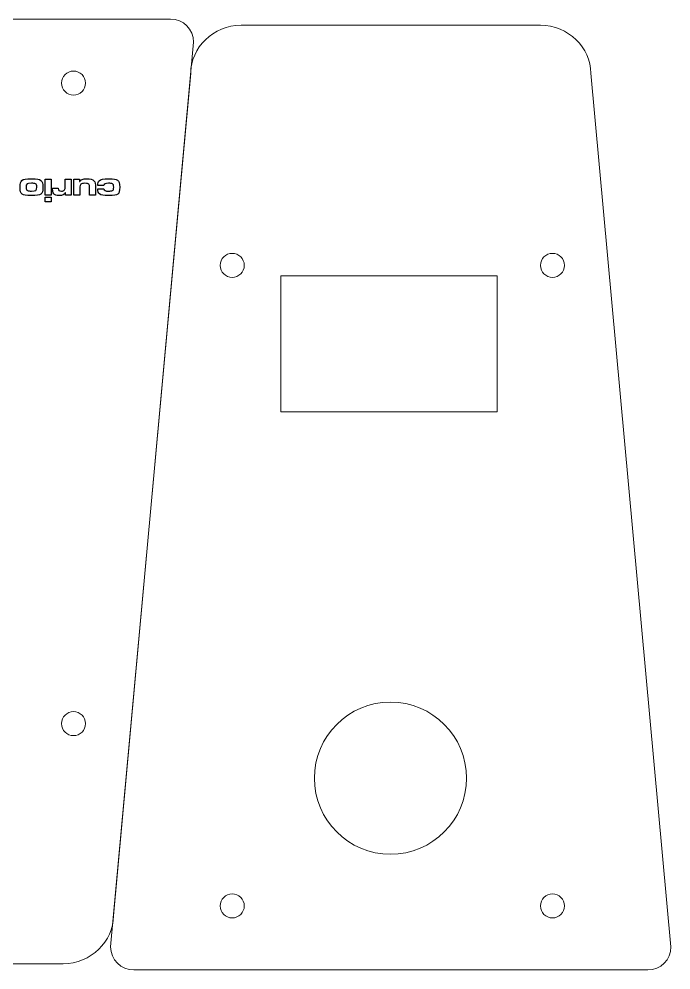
# Model space of a CAD drawing. Header units: millimetres. Extents: x -116 to 73, y -28 to 90.
# Drawn here: x -8.3 to 73.1, y -28.5 to 90.3 of the extents above; entities that cross this region are included whole.
import ezdxf

# ---------------------------------------------------------------- set-up
doc = ezdxf.new("R2010")
doc.units = ezdxf.units.MM
doc.header["$MEASUREMENT"] = 0
doc.layers.add('Layer 1', color=7, linetype='Continuous')

msp = doc.modelspace()

# ---------------------------------------------------------------- linework, layer by layer
at = {"layer": 'Layer 1', "color": 250, "lineweight": 20}
msp.add_lwpolyline([(24.3882, 41.2491), (51.388, 41.2491), (51.388, 58.2489), (24.3882, 58.2489), (24.3882, 41.2491)], close=True, dxfattribs=at)
for centre, major_axis in [((-1.5218, 82.3039), (0, 1.5)), ((18.3048, 59.5365), (0, 1.5)), ((58.3047, 59.5365), (0, 1.5)), ((38.0699, -4.5083), (0, 9.5001)), ((-1.5218, 2.3039), (0, 1.5)), ((18.3048, -20.4635), (0, 1.5)), ((58.3047, -20.4635), (0, 1.5))]:
    msp.add_ellipse(centre, major_axis=major_axis, ratio=1, dxfattribs=at)
for points in [[(-56.5218, 87.4031), (-56.5218, 88.9984), (-55.2166, 90.3036), (-53.6213, 90.3036), (-53.6213, 90.3036), (-53.6213, 90.3036), (10.5777, 90.3036), (10.5777, 90.3036), (10.5777, 90.3036), (12.173, 90.3036), (13.4782, 88.9984), (13.4782, 87.4031), (13.4782, 87.4031), (13.4782, 87.4031), (3.4619, -21.7099), (3.4619, -21.7099), (3.4619, -21.7099), (3.4781, -24.859), (0.6405, -27.6964), (-2.8278, -27.6964), (-2.8278, -27.6964), (-2.8278, -27.6964), (-40.2158, -27.6964), (-40.2158, -27.6964), (-40.2158, -27.6964), (-43.6841, -27.6964), (-46.5217, -24.859), (-46.5078, -21.6863), (-46.5078, -21.6863), (-46.5078, -21.6863), (-56.5218, 87.4031), (-56.5218, 87.4031)], [(3.1084, -25.5627), (3.1084, -27.158), (4.4136, -28.4632), (6.0089, -28.4632), (6.0089, -28.4632), (6.0089, -28.4632), (70.2079, -28.4632), (70.2079, -28.4632), (70.2079, -28.4632), (71.8032, -28.4632), (73.1084, -27.158), (73.1084, -25.5627), (73.1084, -25.5627), (73.1084, -25.5627), (63.0921, 83.5503), (63.0921, 83.5503), (63.0921, 83.5503), (63.1083, 86.6994), (60.2707, 89.5368), (56.8024, 89.5368), (56.8024, 89.5368), (56.8024, 89.5368), (19.4144, 89.5368), (19.4144, 89.5368), (19.4144, 89.5368), (15.9461, 89.5368), (13.1085, 86.6994), (13.1224, 83.5267), (13.1224, 83.5267), (13.1224, 83.5267), (3.1084, -25.5627), (3.1084, -25.5627)]]:
    msp.add_open_spline(points, degree=3, knots=[0, 0, 0, 0, 0.11111111, 0.11111111, 0.11111111, 0.11111111, 0.22222222, 0.22222222, 0.22222222, 0.22222222, 0.33333333, 0.33333333, 0.33333333, 0.33333333, 0.44444444, 0.44444444, 0.44444444, 0.44444444, 0.55555556, 0.55555556, 0.55555556, 0.55555556, 0.66666667, 0.66666667, 0.66666667, 0.66666667, 0.77777778, 0.77777778, 0.77777778, 0.77777778, 1, 1, 1, 1], dxfattribs=at)
at = {"layer": 'Layer 1', "color": 250}
for points, knots in [([(-6.7779, 68.2504), (-6.1005, 68.2504), (-5.8042, 68.297), (-5.6179, 68.4325), (-5.6179, 68.4325), (-5.4232, 68.5764), (-5.3597, 68.7711), (-5.3597, 69.2368), (-5.3597, 69.2368), (-5.3597, 69.8168), (-5.4063, 70.003), (-5.5925, 70.1554), (-5.5925, 70.1554), (-5.783, 70.3121), (-6.0413, 70.3544), (-6.7821, 70.3544), (-6.7821, 70.3544), (-7.5144, 70.3544), (-7.7727, 70.3121), (-7.9632, 70.1554), (-7.9632, 70.1554), (-8.1452, 70.0073), (-8.196, 69.8125), (-8.196, 69.2664), (-8.196, 69.2664), (-8.196, 68.7669), (-8.1367, 68.5806), (-7.9378, 68.4325), (-7.9378, 68.4325), (-7.7515, 68.297), (-7.4552, 68.2504), (-6.7779, 68.2504)], [0, 0, 0, 0, 0.11111111, 0.11111111, 0.11111111, 0.11111111, 0.22222222, 0.22222222, 0.22222222, 0.22222222, 0.33333333, 0.33333333, 0.33333333, 0.33333333, 0.44444444, 0.44444444, 0.44444444, 0.44444444, 0.55555556, 0.55555556, 0.55555556, 0.55555556, 0.66666667, 0.66666667, 0.66666667, 0.66666667, 0.77777778, 0.77777778, 0.77777778, 0.77777778, 1, 1, 1, 1]), ([(-4.3267, 68.3012), (-4.3267, 68.3012), (-4.3267, 70.3036), (-4.3267, 70.3036), (-4.3267, 70.3036), (-4.3267, 70.3036), (-5.076, 70.3036), (-5.076, 70.3036), (-5.076, 70.3036), (-5.076, 70.3036), (-5.076, 68.3012), (-5.076, 68.3012), (-5.076, 68.3012), (-5.076, 68.3012), (-4.3267, 68.3012), (-4.3267, 68.3012)], [0, 0, 0, 0, 0.2, 0.2, 0.2, 0.2, 0.4, 0.4, 0.4, 0.4, 0.6, 0.6, 0.6, 0.6, 1, 1, 1, 1]), ([(-1.8037, 68.3012), (-1.8037, 68.3012), (-1.8037, 70.3036), (-1.8037, 70.3036), (-1.8037, 70.3036), (-1.8037, 70.3036), (-2.553, 70.3036), (-2.553, 70.3036), (-2.553, 70.3036), (-2.553, 70.3036), (-2.553, 69.4739), (-2.553, 69.4739), (-2.553, 69.4739), (-2.553, 69.1648), (-2.5742, 69.0548), (-2.6462, 68.9574), (-2.6462, 68.9574), (-2.7181, 68.8685), (-2.8578, 68.8135), (-3.0229, 68.8135), (-3.0229, 68.8135), (-3.1796, 68.8135), (-3.2981, 68.8473), (-3.3531, 68.9066), (-3.3531, 68.9066), (-3.3997, 68.9574), (-3.4209, 69.0294), (-3.4209, 69.1691), (-3.4209, 69.1691), (-3.4209, 69.1691), (-3.4209, 69.186), (-3.4209, 69.186), (-3.4209, 69.186), (-3.4209, 69.186), (-3.4209, 69.1902), (-3.4209, 69.1902), (-3.4209, 69.1902), (-3.4209, 69.1902), (-4.1278, 69.1902), (-4.1278, 69.1902), (-4.1278, 69.1902), (-4.1278, 69.1902), (-4.1278, 69.0548), (-4.1278, 69.0548), (-4.1278, 69.0548), (-4.1278, 68.7584), (-4.0897, 68.6018), (-3.9923, 68.4748), (-3.9923, 68.4748), (-3.8696, 68.3224), (-3.6537, 68.2504), (-3.3193, 68.2504), (-3.3193, 68.2504), (-2.9002, 68.2504), (-2.6885, 68.3478), (-2.5488, 68.6018), (-2.5488, 68.6018), (-2.5488, 68.6018), (-2.5107, 68.6018), (-2.5107, 68.6018), (-2.5107, 68.6018), (-2.5107, 68.6018), (-2.5107, 68.3012), (-2.5107, 68.3012), (-2.5107, 68.3012), (-2.5107, 68.3012), (-1.8037, 68.3012), (-1.8037, 68.3012)], [0, 0, 0, 0, 0.05555556, 0.05555556, 0.05555556, 0.05555556, 0.11111111, 0.11111111, 0.11111111, 0.11111111, 0.16666667, 0.16666667, 0.16666667, 0.16666667, 0.22222222, 0.22222222, 0.22222222, 0.22222222, 0.27777778, 0.27777778, 0.27777778, 0.27777778, 0.33333333, 0.33333333, 0.33333333, 0.33333333, 0.38888889, 0.38888889, 0.38888889, 0.38888889, 0.44444444, 0.44444444, 0.44444444, 0.44444444, 0.5, 0.5, 0.5, 0.5, 0.55555556, 0.55555556, 0.55555556, 0.55555556, 0.61111111, 0.61111111, 0.61111111, 0.61111111, 0.66666667, 0.66666667, 0.66666667, 0.66666667, 0.72222222, 0.72222222, 0.72222222, 0.72222222, 0.77777778, 0.77777778, 0.77777778, 0.77777778, 0.83333333, 0.83333333, 0.83333333, 0.83333333, 0.88888889, 0.88888889, 0.88888889, 0.88888889, 1, 1, 1, 1]), ([(-1.4693, 70.3036), (-1.4693, 70.3036), (-1.4693, 68.3012), (-1.4693, 68.3012), (-1.4693, 68.3012), (-1.4693, 68.3012), (-0.72, 68.3012), (-0.72, 68.3012), (-0.72, 68.3012), (-0.72, 68.3012), (-0.72, 69.1056), (-0.72, 69.1056), (-0.72, 69.1056), (-0.72, 69.4781), (-0.6946, 69.5839), (-0.5888, 69.6771), (-0.5888, 69.6771), (-0.4956, 69.7575), (-0.3559, 69.7871), (-0.0935, 69.7871), (-0.0935, 69.7871), (0.1859, 69.7871), (0.3087, 69.7617), (0.3934, 69.6771), (0.3934, 69.6771), (0.4738, 69.5966), (0.495, 69.5077), (0.495, 69.2156), (0.495, 69.2156), (0.495, 69.2156), (0.495, 68.3012), (0.495, 68.3012), (0.495, 68.3012), (0.495, 68.3012), (1.2443, 68.3012), (1.2443, 68.3012), (1.2443, 68.3012), (1.2443, 68.3012), (1.2443, 69.2156), (1.2443, 69.2156), (1.2443, 69.2156), (1.2443, 69.7617), (1.2062, 69.9141), (1.0241, 70.1004), (1.0241, 70.1004), (0.8463, 70.2824), (0.5923, 70.3544), (0.1309, 70.3544), (0.1309, 70.3544), (-0.3729, 70.3544), (-0.6099, 70.257), (-0.7242, 70.003), (-0.7242, 70.003), (-0.7242, 70.003), (-0.7623, 70.003), (-0.7623, 70.003), (-0.7623, 70.003), (-0.7623, 70.003), (-0.7623, 70.3036), (-0.7623, 70.3036), (-0.7623, 70.3036), (-0.7623, 70.3036), (-1.4693, 70.3036), (-1.4693, 70.3036)], [0, 0, 0, 0, 0.05882353, 0.05882353, 0.05882353, 0.05882353, 0.11764706, 0.11764706, 0.11764706, 0.11764706, 0.17647059, 0.17647059, 0.17647059, 0.17647059, 0.23529412, 0.23529412, 0.23529412, 0.23529412, 0.29411765, 0.29411765, 0.29411765, 0.29411765, 0.35294118, 0.35294118, 0.35294118, 0.35294118, 0.41176471, 0.41176471, 0.41176471, 0.41176471, 0.47058824, 0.47058824, 0.47058824, 0.47058824, 0.52941176, 0.52941176, 0.52941176, 0.52941176, 0.58823529, 0.58823529, 0.58823529, 0.58823529, 0.64705882, 0.64705882, 0.64705882, 0.64705882, 0.70588235, 0.70588235, 0.70588235, 0.70588235, 0.76470588, 0.76470588, 0.76470588, 0.76470588, 0.82352941, 0.82352941, 0.82352941, 0.82352941, 0.88235294, 0.88235294, 0.88235294, 0.88235294, 1, 1, 1, 1]), ([(2.2687, 69.4993), (2.3026, 69.7279), (2.4338, 69.7914), (2.8656, 69.7914), (2.8656, 69.7914), (3.0688, 69.7914), (3.2382, 69.7702), (3.3271, 69.7279), (3.3271, 69.7279), (3.4541, 69.6728), (3.4964, 69.567), (3.4964, 69.313), (3.4964, 69.313), (3.4964, 69.0505), (3.4541, 68.9235), (3.344, 68.8727), (3.344, 68.8727), (3.2593, 68.8304), (3.09, 68.8092), (2.8783, 68.8092), (2.8783, 68.8092), (2.4423, 68.8092), (2.2899, 68.8854), (2.2645, 69.114), (2.2645, 69.114), (2.2645, 69.114), (1.5025, 69.114), (1.5025, 69.114), (1.5025, 69.114), (1.5152, 68.7373), (1.5703, 68.5806), (1.7311, 68.4536), (1.7311, 68.4536), (1.9216, 68.3012), (2.218, 68.2462), (2.8783, 68.2462), (2.8783, 68.2462), (3.5514, 68.2462), (3.8181, 68.2928), (4.0086, 68.4494), (4.0086, 68.4494), (4.1864, 68.5933), (4.2457, 68.805), (4.2457, 69.2876), (4.2457, 69.2876), (4.2457, 69.8168), (4.1822, 70.0327), (3.9875, 70.1681), (3.9875, 70.1681), (3.7885, 70.3121), (3.5303, 70.3544), (2.9164, 70.3544), (2.9164, 70.3544), (2.1291, 70.3544), (1.8835, 70.3036), (1.693, 70.1089), (1.693, 70.1089), (1.5618, 69.9776), (1.5195, 69.8337), (1.5068, 69.4993), (1.5068, 69.4993), (1.5068, 69.4993), (2.2687, 69.4993), (2.2687, 69.4993)], [0, 0, 0, 0, 0.05882353, 0.05882353, 0.05882353, 0.05882353, 0.11764706, 0.11764706, 0.11764706, 0.11764706, 0.17647059, 0.17647059, 0.17647059, 0.17647059, 0.23529412, 0.23529412, 0.23529412, 0.23529412, 0.29411765, 0.29411765, 0.29411765, 0.29411765, 0.35294118, 0.35294118, 0.35294118, 0.35294118, 0.41176471, 0.41176471, 0.41176471, 0.41176471, 0.47058824, 0.47058824, 0.47058824, 0.47058824, 0.52941176, 0.52941176, 0.52941176, 0.52941176, 0.58823529, 0.58823529, 0.58823529, 0.58823529, 0.64705882, 0.64705882, 0.64705882, 0.64705882, 0.70588235, 0.70588235, 0.70588235, 0.70588235, 0.76470588, 0.76470588, 0.76470588, 0.76470588, 0.82352941, 0.82352941, 0.82352941, 0.82352941, 0.88235294, 0.88235294, 0.88235294, 0.88235294, 1, 1, 1, 1]), ([(-6.7821, 68.8135), (-7.0022, 68.8135), (-7.1843, 68.8346), (-7.2732, 68.877), (-7.2732, 68.877), (-7.4044, 68.932), (-7.4467, 69.0336), (-7.4467, 69.2961), (-7.4467, 69.2961), (-7.4467, 69.7194), (-7.3494, 69.7914), (-6.7821, 69.7914), (-6.7821, 69.7914), (-6.5366, 69.7914), (-6.363, 69.7702), (-6.2699, 69.7236), (-6.2699, 69.7236), (-6.1429, 69.6686), (-6.109, 69.5755), (-6.109, 69.3172), (-6.109, 69.3172), (-6.109, 68.8897), (-6.2148, 68.8135), (-6.7821, 68.8135)], [0, 0, 0, 0, 0.14285714, 0.14285714, 0.14285714, 0.14285714, 0.28571429, 0.28571429, 0.28571429, 0.28571429, 0.42857143, 0.42857143, 0.42857143, 0.42857143, 0.57142857, 0.57142857, 0.57142857, 0.57142857, 0.71428571, 0.71428571, 0.71428571, 0.71428571, 1, 1, 1, 1]), ([(-4.3267, 67.48), (-4.3267, 67.48), (-4.3267, 68.043), (-4.3267, 68.043), (-4.3267, 68.043), (-4.3267, 68.043), (-5.076, 68.043), (-5.076, 68.043), (-5.076, 68.043), (-5.076, 68.043), (-5.076, 67.48), (-5.076, 67.48), (-5.076, 67.48), (-5.076, 67.48), (-4.3267, 67.48), (-4.3267, 67.48)], [0, 0, 0, 0, 0.2, 0.2, 0.2, 0.2, 0.4, 0.4, 0.4, 0.4, 0.6, 0.6, 0.6, 0.6, 1, 1, 1, 1])]:
    msp.add_open_spline(points, degree=3, knots=knots, dxfattribs=at)

doc.saveas('drawing.dxf')
